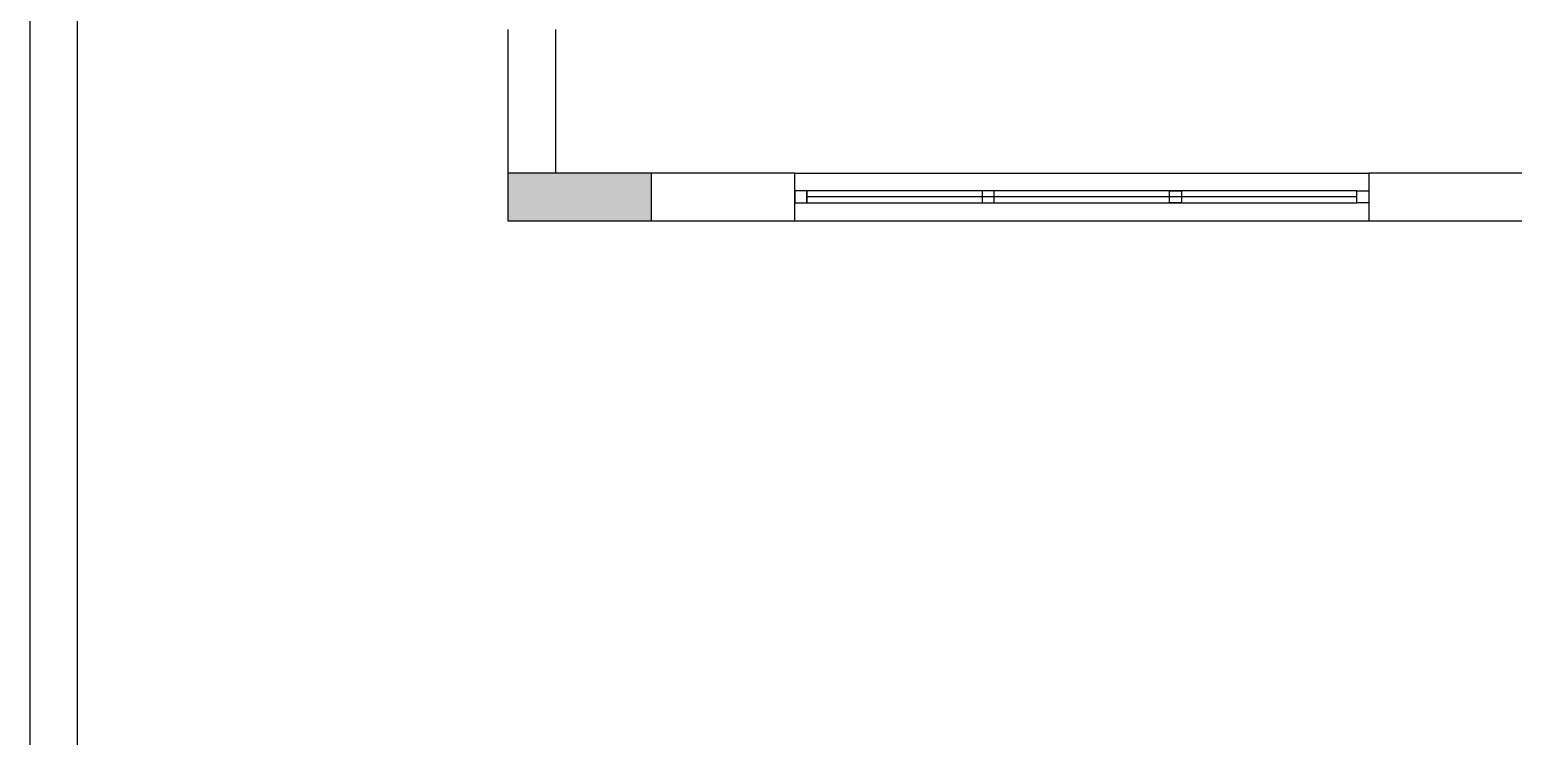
# Model space of a CAD drawing. Header units: metres. Extents: x -658 to -58, y -713 to -118.
# Drawn here: x -111.25 to -105.05, y -198.7 to -195.75 of the extents above; entities that cross this region are included whole.
import ezdxf

# ---------------------------------------------------------------- set-up
doc = ezdxf.new("R2010")
doc.units = ezdxf.units.M
doc.header["$LTSCALE"] = 100
doc.layers.add('plan', color=8, linetype='Continuous')

# ---------------------------------------------------------------- blocks, each defined once
blk = doc.blocks.new('*U112')
blk.add_line((2.35, 0), (0.05, 0))
for points in [[(0.05, 0.025), (0, 0.025), (0, -0.025), (0.05, -0.025)], [(2.35, -0.025), (2.35, 0.025), (0.05, 0.025), (0.05, -0.025)], [(2.35, 0.025), (2.4, 0.025), (2.4, -0.025), (2.35, -0.025)]]:
    blk.add_lwpolyline(points, close=True)
blk = doc.blocks.new('RWEFRWEFRWE')
h = blk.add_hatch(color=256)
h.dxf.hatch_style = 1
h.paths.add_polyline_path([(-227.4055, -178.6532), (-227.4055, -178.4532), (-228.0055, -178.4532), (-228.0055, -178.6532)])
blk.add_lwpolyline([(-227.4055, -178.6532), (-227.4055, -178.4532), (-228.0055, -178.4532), (-228.0055, -178.6532)], close=True)
blk = doc.blocks.new('A$Cb06f5615')
at = {"layer": 'plan'}
for p, q in [((-41.8028, 21.3095), (-41.8028, 1.3095)), ((-41.6028, 1.5095), (-41.6028, 19.1095)), ((-39.8035, 15.5095), (-39.8035, 14.7095)), ((-39.6035, 14.9095), (-39.6035, 15.5095)), ((-38.6035, 14.9095), (-39.6035, 14.9095)), ((-38.6035, 14.7095), (-38.6035, 14.9095)), ((-38.6035, 14.9095), (-36.2035, 14.9095)), ((-35.1035, 14.9095), (-36.2035, 14.9095)), ((-36.2035, 14.9095), (-36.2035, 14.7095)), ((-39.8035, 14.7095), (-38.6035, 14.7095)), ((-38.6035, 14.7095), (-36.2035, 14.7095)), ((-36.2035, 14.7095), (-32.8035, 14.7095))]:
    blk.add_line(p, q, dxfattribs=at)
for points in [[(-37.7702, 14.8345), (-37.8202, 14.8345), (-37.8202, 14.7845), (-37.7702, 14.7845)], [(-37.0369, 14.8345), (-36.9869, 14.8345), (-36.9869, 14.7845), (-37.0369, 14.7845)]]:
    blk.add_lwpolyline(points, close=True, dxfattribs=at)
for name, p in [('RWEFRWEFRWE', (188.202, 193.3627)), ('*U112', (-38.6035, 14.8095))]:
    blk.add_blockref(name, p, dxfattribs=at)

msp = doc.modelspace()

# ---------------------------------------------------------------- block references
at = {"layer": 'plan'}
msp.add_blockref('A$Cb06f5615', (-69.4477, -211.2557), dxfattribs=at)

doc.saveas('drawing.dxf')
